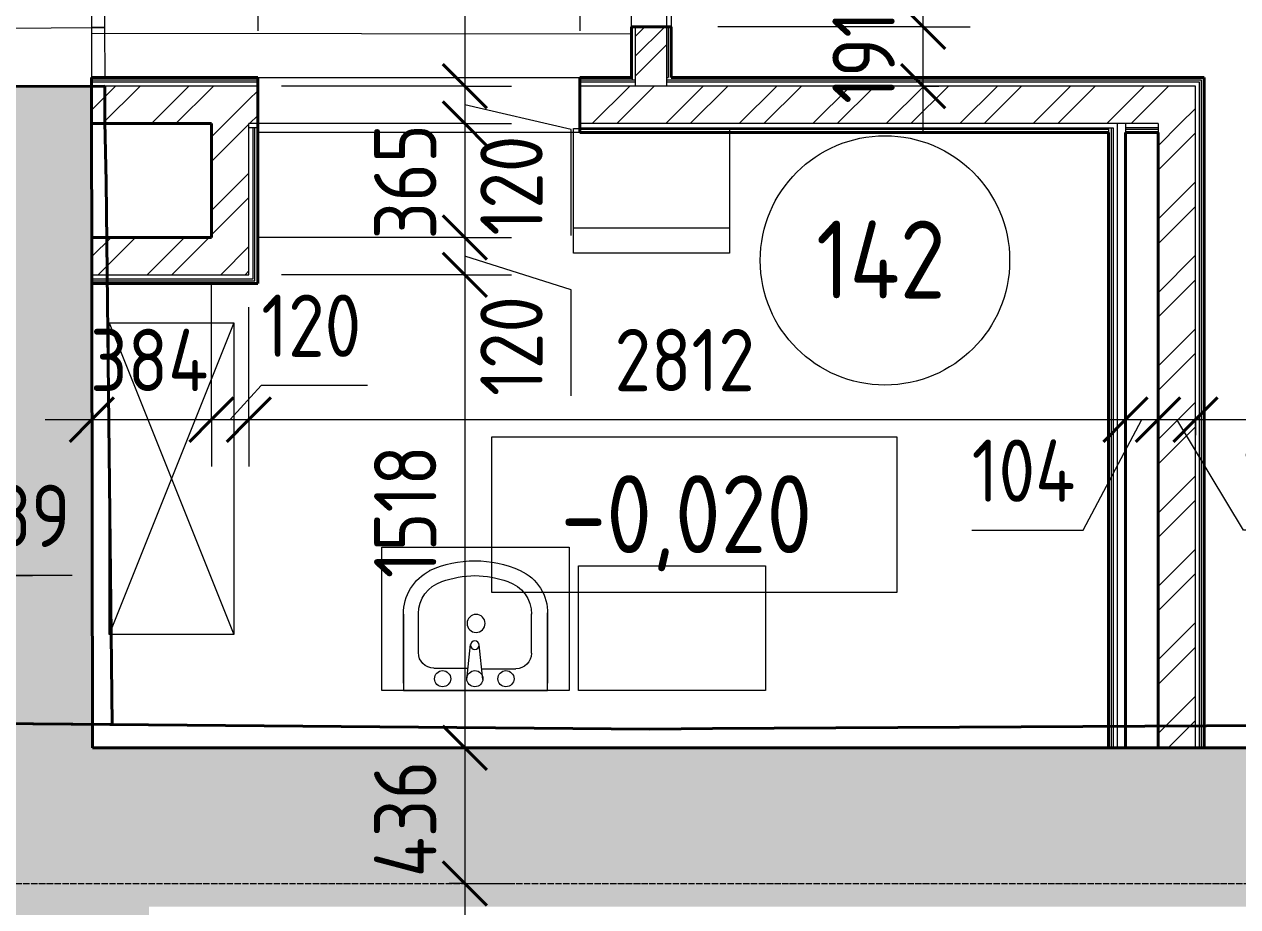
# Model space of a CAD drawing. Header units: millimetres. Extents: x -11886 to 68941, y -8130 to 45506.
# Drawn here: x 49533 to 53426, y 8532 to 11365 of the extents above; entities that cross this region are included whole.
import ezdxf

# ---------------------------------------------------------------- set-up
doc = ezdxf.new("R2010")
doc.units = ezdxf.units.MM
doc.linetypes.add('ADSK_Линия сетки', pattern=[25, 20, -2.5, 0, -2.5])
for name, color, linetype, lineweight in [('Аннотация', 7, 'Continuous', 9), ('Марки помещений', 7, 'Continuous', 20), ('Оси', 7, 'Continuous', 9), ('Отметки', 7, 'Continuous', 9), ('Перекрытие', 7, 'Continuous', 18), ('Размеры', 7, 'Continuous', 9), ('Размеры-100', 7, 'Continuous', 9), ('Стены', 7, 'Continuous', 18), ('Стены внутренние', 7, 'Continuous', 18), ('Стены наружные', 7, 'Continuous', 18), ('Стены штриховка', 7, 'Continuous', 18)]:
    doc.layers.add(name, color=color, linetype=linetype, lineweight=lineweight)
for name, color, linetype, lineweight, true_color in [('Стены разрез', 7, 'Continuous', 40, 0xbb5389), ('ТХ', 5, 'Continuous', 9, 0x0000ff), ('ТХ 1 этаж_dwg', 7, 'Continuous', 9, 0x767676)]:
    doc.layers.add(name, color=color, linetype=linetype, lineweight=lineweight, true_color=true_color)
doc.styles.add('GOST Common_1', font='GOST_Common.ttf', dxfattribs={"width": 0.9, "height": 200})
doc.styles.add('GOST Common_2', font='GOST_Common.ttf', dxfattribs={"width": 0.9, "height": 250})
doc.dimstyles.new('ADSK_Основной_2_мм_Округление_до_1_мм_1', dxfattribs={"dimscale": 304.8, "dimtxt": 201.142999, "dimasz": 0.463911, "dimexe": 0.492126, "dimexo": 0.492126, "dimgap": 0.098425, "dimtad": 1, "dimdec": 0, "dimdsep": 46, "dimtxsty": 'GOST Common_1', "dimblk1": 'OBLIQUE', "dimblk2": 'OBLIQUE', "dimsah": 1, "dimcen": 0.09, "dimdle": 0.492126, "dimazin": 2, "dimtfac": 1, "dimtdec": 4, "dimtix": 1, "dimtmove": 1, "dimatfit": 3, "dimfxl": 1, "dimtvp": 1, "dimtolj": 1, "dimtzin": 0, "dimlwd": 20, "dimlwe": 20, "dimarcsym": 2})
doc.dimstyles.new('ADSK_Основной_2_мм_Округление_до_1_мм_2', dxfattribs={"dimscale": 304.8, "dimtxt": 201.142999, "dimasz": 0.463911, "dimexe": 0.492126, "dimexo": 0.492126, "dimgap": 0.098425, "dimtad": 1, "dimdec": 0, "dimdsep": 46, "dimtxsty": 'GOST Common_1', "dimblk1": 'OBLIQUE', "dimblk2": 'OBLIQUE', "dimsah": 1, "dimcen": 0.09, "dimdle": 0.492126, "dimazin": 2, "dimtfac": 1, "dimtdec": 4, "dimtix": 1, "dimtmove": 0, "dimatfit": 3, "dimfxl": 1, "dimtvp": 1, "dimtolj": 1, "dimtzin": 0, "dimlwd": 20, "dimlwe": 20, "dimarcsym": 2})
pattern_1 = [(45, (0, 0), (-117.8655, 117.8655), []), (45, (78.58, 0), (-117.8655, 117.8655), [])]

# ---------------------------------------------------------------- blocks, each defined once
blk = doc.blocks.new('Существующие стены 1 эт - Существующие стены 1 эт-653793-01 План 1-го этажа кладочный')
at = {"layer": 'Стены', "color": 243, "true_color": 0xbb5389}
for p, q in [((49786.4, 12193.2), (49790.8, 11354.2)), ((49327.8, 11351.8), (49790.8, 11354.2)), ((49790.8, 11354.2), (49749.3, 11354)), ((49790.8, 11354.2), (49791.6, 11193.6))]:
    blk.add_line(p, q, dxfattribs=at)
at = {"layer": 'Стены разрез'}
for p, q in [((49327.5, 11165), (49791.7, 11165.6)), ((49792.3, 11051.9), (49791.7, 11165.6)), ((49796, 10859), (49792.3, 11051.9)), ((49814.8, 9117.3), (49796, 10859)), ((49324.3, 9121.6), (49814.8, 9117.3)), ((51540.3, 9102), (49335.8, 9121.5)), ((55643, 9124.7), (51740.6, 9104.8)), ((51740.6, 9104.8), (51540.3, 9102))]:
    blk.add_line(p, q, dxfattribs=at)
blk = doc.blocks.new('ТХ 1 этаж_dwg_Тумба-мойка-2118407-01 План 1-го этажа кладочный')
at = {"layer": 'ТХ', "color": 253, "true_color": 0xa0a0a0}
for p, q in [((-604161.3, 224276.8), (-604286.9, 224276.8)), ((-604111.5, 224226.9), (-604111.3, 224117.5)), ((-604075.6, 224121.3), (-604187.2, 224109.4)), ((-604075.6, 224069.5), (-604186.7, 224081.6)), ((-604109.5, 224071.5), (-604109.5, 223963.9)), ((-604159.3, 223914.1), (-604286, 223914.1))]:
    blk.add_line(p, q, dxfattribs=at)
at = {"layer": 'ТХ', "color": 253, "true_color": 0xa0a0a0, "flags": 128}
blk.add_lwpolyline([(-604499.7, 223793.4), (-604039.7, 223793.4), (-604039.7, 224393.4), (-604499.7, 224393.4)], close=True, dxfattribs=at)
blk.add_lwpolyline([(-604063.6, 224324.6), (-604284.9, 224324.6), (-604039.7, 224324.6), (-604039.7, 223862.3), (-604289.6, 223862.2), (-604063.6, 223862.3)], dxfattribs=at)
at = {"layer": 'ТХ', "color": 253, "true_color": 0xa0a0a0}
for centre, radius in [((-604255.1, 224091.5), 28.8), ((-604185.2, 224095.4), 13.9)]:
    blk.add_circle(centre, radius, dxfattribs=at)
for centre, radius, start, end in [((-604284.9, 224167.2), 157.4, 90, 152.7704), ((-604286, 224168.5), 108.3, 90.4624, 162.3215), ((-604161.3, 224226.9), 49.8, 360, 90), ((-604107.5, 224095.4), 348.7, 155.4071, 204.5929), ((-604077.6, 224199), 25.9, 90, 270), ((-604077.6, 224199), 25.9, 270, 90), ((-604107.5, 224095.4), 300.9, 159.3842, 200.6158), ((-604077.6, 224095.4), 25.9, 90, 270), ((-604077.6, 224095.4), 25.9, 270, 90), ((-604286, 224022.4), 108.3, 197.6795, 270.5895), ((-604077.6, 223995.8), 25.9, 90, 270), ((-604077.6, 223995.8), 25.9, 270, 90), ((-604289.6, 224009.8), 147.6, 203.7636, 271.8244), ((-604159.3, 223963.9), 49.8, 270, 0)]:
    blk.add_arc(centre, radius, start, end, dxfattribs=at)
blk = doc.blocks.new('ТХ 1 этаж_dwg_Шкаф ПУИ-2118422-01 План 1-го этажа кладочный')
at = {"layer": 'ТХ', "color": 253, "true_color": 0xa0a0a0}
blk.add_line((24134.1, 43195.8), (24634.1, 43195.8), dxfattribs=at)
at = {"layer": 'ТХ', "color": 253, "true_color": 0xa0a0a0, "flags": 128}
blk.add_lwpolyline([(24134.1, 43115.8), (24634.1, 43115.8), (24634.1, 43515.8), (24134.1, 43515.8)], close=True, dxfattribs=at)
blk = doc.blocks.new('ТХ 1 этаж_dwg_Стеллаж 400 медблок-2118423-01 План 1-го этажа кладочный')
at = {"layer": 'ТХ', "color": 253, "true_color": 0xa0a0a0}
blk.add_line((169489, 7536.1), (169089, 6536.1), dxfattribs=at)
at = {"layer": 'ТХ', "color": 253, "true_color": 0xa0a0a0, "flags": 128}
blk.add_lwpolyline([(169089, 7536.1), (169489, 7536.1), (169489, 6536.1), (169089, 6536.1), (169089, 7536.1), (169489, 6536.1)], dxfattribs=at)
blk = doc.blocks.new('ТХ 1 этаж_dwg-2084881-01 План 1-го этажа кладочный')
at = {"layer": 'ТХ', "color": 253, "true_color": 0xa0a0a0, "flags": 128}
blk.add_lwpolyline([(169912, -61246.6), (169912, -61646.6), (169312, -61646.6), (169312, -61246.6)], close=True, dxfattribs=at)
at = {"extrusion": (0, 0, -1), "zscale": -1}
blk.add_blockref('ТХ 1 этаж_dwg_Шкаф ПУИ-2118422-01 План 1-го этажа кладочный', (-193930.7, -103358.9), dxfattribs=at)
blk.add_blockref('ТХ 1 этаж_dwg_Стеллаж 400 медблок-2118423-01 План 1-го этажа кладочный', (-1282.2, -68002.7))
at = {"extrusion": (0, 0, -1), "zscale": -1, "rotation": 270}
blk.add_blockref('ТХ 1 этаж_dwg_Тумба-мойка-2118407-01 План 1-го этажа кладочный', (-393075.5, -665686.3), dxfattribs=at)
blk = doc.blocks.new('ADSK_Марка_Помещение_ОдноЗначение - Номер-247393-01 План 1-го этажа кладочный')
at = {"layer": 'Марки помещений'}
blk.add_circle((0, 0), 4, dxfattribs=at)
blk = doc.blocks.new('Высотные отметки - Рамка-5093-01 План 1-го этажа кладочный')
at = {"layer": 'Аннотация', "lineweight": 20}
for p, q in [((-6.5, 0), (-6.5, 5)), ((-6.5, 5), (6.5, 5)), ((6.5, 5), (6.5, 0)), ((6.5, 0), (-6.5, 0))]:
    blk.add_line(p, q, dxfattribs=at)
blk = doc.blocks.new('DIMBLOCK461-01 План 1-го этажа кладочный')
at = {"layer": 'Размеры-100', "lineweight": 20, "transparency": 16777216}
for p, q in [((49371.2, 9595.6), (49371.2, 9824.8)), ((49409.9, 9595.6), (49409.9, 9745.6)), ((49371.2, 9595.6), (49559.9, 9595.6)), ((49371.2, 9595.6), (49371.2, 9445.6)), ((49434.7, 9595.6), (49390.6, 9595.6)), ((49409.9, 9595.6), (49409.9, 9545.5)), ((49686.9, 9595.6), (49434.7, 9595.6))]:
    blk.add_line(p, q, dxfattribs=at)
at = {"layer": 'Размеры-100', "lineweight": 40, "transparency": 16777216}
for p, q in [((49371.2, 9595.6), (49441.9, 9666.3)), ((49409.9, 9595.6), (49480.6, 9666.3)), ((49371.2, 9595.6), (49300.5, 9524.9)), ((49409.9, 9595.6), (49339.2, 9524.9))]:
    blk.add_line(p, q, dxfattribs=at)
at = {"layer": 'Размеры-100', "color": 0, "lineweight": 20, "transparency": 16777216, "insert": (49434.7, 9886.9), "char_height": 200, "width": 302.737, "attachment_point": 1, "line_spacing_factor": 1.022761, "style": 'GOST Common_1'}
blk.add_mtext('39', dxfattribs=at)
blk = doc.blocks.new('_Oblique')
at = {"color": 0, "linetype": 'ByBlock', "lineweight": -2}
blk.add_line((-0.5, -0.5), (0.5, 0.5), dxfattribs=at)
blk = doc.blocks.new('DIMBLOCK496-01 План 1-го этажа кладочный')
at = {"layer": 'Размеры-100', "lineweight": 20, "transparency": 16777216}
for p, q in [((49750.2, 10095.6), (49750.2, 10530.6)), ((50134.1, 10095.6), (50134.1, 10530.6)), ((49600.2, 10095.6), (50134.1, 10095.6)), ((49750.2, 10095.6), (49750.2, 9945.6)), ((50134.1, 10095.6), (50134.1, 9945.6))]:
    blk.add_line(p, q, dxfattribs=at)
at = {"layer": 'Размеры-100', "lineweight": 40, "transparency": 16777216}
for p, q in [((49750.2, 10095.6), (49820.9, 10166.3)), ((50134.1, 10095.6), (50204.8, 10166.3)), ((49750.2, 10095.6), (49679.5, 10024.9)), ((50134.1, 10095.6), (50063.4, 10024.9))]:
    blk.add_line(p, q, dxfattribs=at)
at = {"layer": 'Размеры-100', "color": 0, "lineweight": 20, "transparency": 16777216, "insert": (49744.4, 10386.9), "char_height": 200, "width": 474.561, "attachment_point": 1, "line_spacing_factor": 1.022761, "style": 'GOST Common_1'}
blk.add_mtext('384', dxfattribs=at)
blk = doc.blocks.new('DIMBLOCK497-01 План 1-го этажа кладочный')
at = {"layer": 'Размеры-100', "lineweight": 20, "transparency": 16777216}
for p, q in [((50134.1, 10095.6), (50134.1, 10530.6)), ((50254.1, 10095.6), (50254.1, 10456.6)), ((50293.6, 10205.7), (50194.1, 10095.6)), ((50634.6, 10205.7), (50293.6, 10205.7)), ((50134.1, 10095.6), (50254.1, 10095.6)), ((50134.1, 10095.6), (50134.1, 9945.6)), ((50254.1, 10095.6), (50254.1, 9945.6))]:
    blk.add_line(p, q, dxfattribs=at)
at = {"layer": 'Размеры-100', "lineweight": 40, "transparency": 16777216}
for p, q in [((50134.1, 10095.6), (50204.8, 10166.3)), ((50254.1, 10095.6), (50324.8, 10166.3)), ((50134.1, 10095.6), (50063.4, 10024.9)), ((50254.1, 10095.6), (50183.4, 10024.9))]:
    blk.add_line(p, q, dxfattribs=at)
at = {"layer": 'Размеры-100', "color": 0, "lineweight": 20, "transparency": 16777216, "insert": (50293.6, 10497.1), "char_height": 200, "width": 409.104, "attachment_point": 1, "line_spacing_factor": 1.022761, "style": 'GOST Common_1'}
blk.add_mtext('120', dxfattribs=at)
blk = doc.blocks.new('DIMBLOCK498-01 План 1-го этажа кладочный')
at = {"layer": 'Размеры-100', "lineweight": 20, "transparency": 16777216}
for p, q in [((50254.1, 10095.6), (50254.1, 10456.6)), ((53066.3, 10095.6), (53066.3, 10245.6)), ((50254.1, 10095.6), (53066.3, 10095.6)), ((50254.1, 10095.6), (50254.1, 9945.6)), ((53066.3, 10095.6), (53066.3, 10045.5))]:
    blk.add_line(p, q, dxfattribs=at)
at = {"layer": 'Размеры-100', "lineweight": 40, "transparency": 16777216}
for p, q in [((50254.1, 10095.6), (50324.8, 10166.3)), ((53066.3, 10095.6), (53137, 10166.3)), ((50254.1, 10095.6), (50183.4, 10024.9)), ((53066.3, 10095.6), (52995.6, 10024.9))]:
    blk.add_line(p, q, dxfattribs=at)
at = {"layer": 'Размеры-100', "color": 0, "lineweight": 20, "transparency": 16777216, "insert": (51426.7, 10386.9), "char_height": 200, "width": 560.473, "attachment_point": 1, "line_spacing_factor": 1.022761, "style": 'GOST Common_1'}
blk.add_mtext('2812', dxfattribs=at)
blk = doc.blocks.new('DIMBLOCK499-01 План 1-го этажа кладочный')
at = {"layer": 'Размеры-100', "lineweight": 20, "transparency": 16777216}
for p, q in [((53066.3, 10095.6), (53066.3, 10245.6)), ((53170.3, 10095.6), (53170.3, 10245.6)), ((52930.6, 9740.4), (53118.3, 10095.6)), ((53066.3, 10095.6), (53170.3, 10095.6)), ((53066.3, 10095.6), (53066.3, 10045.5)), ((53170.3, 10095.6), (53170.3, 10045.5)), ((52572.6, 9740.4), (52930.6, 9740.4))]:
    blk.add_line(p, q, dxfattribs=at)
at = {"layer": 'Размеры-100', "lineweight": 40, "transparency": 16777216}
for p, q in [((53066.3, 10095.6), (53137, 10166.3)), ((53170.3, 10095.6), (53241, 10166.3)), ((53066.3, 10095.6), (52995.6, 10024.9)), ((53170.3, 10095.6), (53099.6, 10024.9))]:
    blk.add_line(p, q, dxfattribs=at)
at = {"layer": 'Размеры-100', "color": 0, "lineweight": 20, "transparency": 16777216, "insert": (52572.6, 10031.8), "char_height": 200, "width": 429.56, "attachment_point": 1, "line_spacing_factor": 1.022761, "style": 'GOST Common_1'}
blk.add_mtext('104', dxfattribs=at)
blk = doc.blocks.new('DIMBLOCK500-01 План 1-го этажа кладочный')
at = {"layer": 'Размеры-100', "lineweight": 20, "transparency": 16777216}
for p, q in [((53170.3, 10095.6), (53170.3, 10245.6)), ((53290.3, 10095.6), (53290.3, 10245.6)), ((53170.3, 10095.6), (53290.3, 10095.6)), ((53170.3, 10095.6), (53170.3, 10045.5)), ((53444.8, 9740.4), (53230.3, 10095.6)), ((53290.3, 10095.6), (53290.3, 10045.5)), ((53785.7, 9740.4), (53444.8, 9740.4))]:
    blk.add_line(p, q, dxfattribs=at)
at = {"layer": 'Размеры-100', "lineweight": 40, "transparency": 16777216}
for p, q in [((53170.3, 10095.6), (53241, 10166.3)), ((53290.3, 10095.6), (53361, 10166.3)), ((53170.3, 10095.6), (53099.6, 10024.9)), ((53290.3, 10095.6), (53219.6, 10024.9))]:
    blk.add_line(p, q, dxfattribs=at)
at = {"layer": 'Размеры-100', "color": 0, "lineweight": 20, "transparency": 16777216, "insert": (53444.8, 10031.8), "char_height": 200, "width": 409.104, "attachment_point": 1, "line_spacing_factor": 1.022761, "style": 'GOST Common_1'}
blk.add_mtext('120', dxfattribs=at)
blk = doc.blocks.new('DIMBLOCK501-01 План 1-го этажа кладочный')
at = {"layer": 'Размеры-100', "lineweight": 20, "transparency": 16777216}
for p, q in [((53290.3, 10095.6), (53290.3, 10245.6)), ((55703.9, 10095.6), (55703.9, 10245.6)), ((53290.3, 10095.6), (55703.9, 10095.6)), ((53290.3, 10095.6), (53290.3, 10045.5)), ((55703.9, 10095.6), (55703.9, 10045.5))]:
    blk.add_line(p, q, dxfattribs=at)
at = {"layer": 'Размеры-100', "lineweight": 40, "transparency": 16777216}
for p, q in [((53290.3, 10095.6), (53361, 10166.3)), ((55703.9, 10095.6), (55774.6, 10166.3)), ((53290.3, 10095.6), (53219.6, 10024.9)), ((55703.9, 10095.6), (55633.2, 10024.9))]:
    blk.add_line(p, q, dxfattribs=at)
at = {"layer": 'Размеры-100', "color": 0, "lineweight": 20, "transparency": 16777216, "insert": (54246.6, 10386.9), "char_height": 200, "width": 601.383, "attachment_point": 1, "line_spacing_factor": 1.022761, "style": 'GOST Common_1'}
blk.add_mtext('2414', dxfattribs=at)
blk = doc.blocks.new('DIMBLOCK503-01 План 1-го этажа кладочный')
at = {"layer": 'Размеры-100', "lineweight": 20, "transparency": 16777216}
for p, q in [((49409.9, 11522.8), (49409.9, 11672.8)), ((49749.5, 11522.8), (49749.5, 11672.8)), ((48988.9, 11522.8), (49384.4, 11522.8)), ((49259.9, 11522.8), (49749.5, 11522.8)), ((49384.4, 11522.8), (49579.7, 11522.8)), ((49409.9, 11522.8), (49409.9, 11472.8)), ((49749.5, 11522.8), (49749.5, 11315.6))]:
    blk.add_line(p, q, dxfattribs=at)
at = {"layer": 'Размеры-100', "lineweight": 40, "transparency": 16777216}
for p, q in [((49409.9, 11522.8), (49480.6, 11593.5)), ((49749.5, 11522.8), (49820.2, 11593.5)), ((49409.9, 11522.8), (49339.2, 11452.1)), ((49749.5, 11522.8), (49678.8, 11452.1))]:
    blk.add_line(p, q, dxfattribs=at)
at = {"layer": 'Размеры-100', "color": 0, "lineweight": 20, "transparency": 16777216, "insert": (48988.9, 11814.2), "char_height": 200, "width": 474.561, "attachment_point": 1, "line_spacing_factor": 1.022761, "style": 'GOST Common_1'}
blk.add_mtext('340', dxfattribs=at)
blk = doc.blocks.new('DIMBLOCK504-01 План 1-го этажа кладочный')
at = {"layer": 'Размеры-100', "lineweight": 20, "transparency": 16777216}
for p, q in [((49749.5, 11522.8), (49749.5, 11672.8)), ((50282.1, 11522.8), (50282.1, 11672.8)), ((49749.5, 11522.8), (50282.1, 11522.8)), ((49749.5, 11522.8), (49749.5, 11315.6)), ((50282.1, 11522.8), (50282.1, 11343.6))]:
    blk.add_line(p, q, dxfattribs=at)
at = {"layer": 'Размеры-100', "lineweight": 40, "transparency": 16777216}
for p, q in [((49749.5, 11522.8), (49820.2, 11593.5)), ((50282.1, 11522.8), (50352.8, 11593.5)), ((49749.5, 11522.8), (49678.8, 11452.1)), ((50282.1, 11522.8), (50211.4, 11452.1))]:
    blk.add_line(p, q, dxfattribs=at)
at = {"layer": 'Размеры-100', "color": 0, "lineweight": 20, "transparency": 16777216, "insert": (49826.6, 11814.2), "char_height": 200, "width": 454.106, "attachment_point": 1, "line_spacing_factor": 1.022761, "style": 'GOST Common_1'}
blk.add_mtext('533', dxfattribs=at)
blk = doc.blocks.new('DIMBLOCK505-01 План 1-го этажа кладочный')
at = {"layer": 'Размеры-100', "lineweight": 20, "transparency": 16777216}
for p, q in [((50282.1, 11522.8), (50282.1, 11672.8)), ((51315.1, 11522.8), (51315.1, 11672.8)), ((50282.1, 11522.8), (51315.1, 11522.8)), ((50282.1, 11522.8), (50282.1, 11343.6)), ((50365.7, 11522.8), (50832.7, 11522.8)), ((50832.7, 11522.8), (50798.6, 11522.8)), ((51315.1, 11522.8), (51315.1, 11343.6))]:
    blk.add_line(p, q, dxfattribs=at)
at = {"layer": 'Размеры-100', "lineweight": 40, "transparency": 16777216}
for p, q in [((50282.1, 11522.8), (50352.8, 11593.5)), ((51315.1, 11522.8), (51385.8, 11593.5)), ((50282.1, 11522.8), (50211.4, 11452.1)), ((51315.1, 11522.8), (51244.4, 11452.1))]:
    blk.add_line(p, q, dxfattribs=at)
at = {"layer": 'Размеры-100', "color": 0, "lineweight": 20, "transparency": 16777216, "insert": (50365.7, 11814.2), "char_height": 200, "width": 560.473, "attachment_point": 1, "line_spacing_factor": 1.022761, "style": 'GOST Common_1'}
blk.add_mtext('1033', dxfattribs=at)
blk = doc.blocks.new('DIMBLOCK506-01 План 1-го этажа кладочный')
at = {"layer": 'Размеры-100', "lineweight": 20, "transparency": 16777216}
for p, q in [((51441.9, 11848.6), (51404.2, 11522.8)), ((51782.8, 11848.6), (51441.9, 11848.6)), ((51315.1, 11522.8), (51315.1, 11672.8)), ((51493.2, 11522.8), (51493.2, 11672.8)), ((51315.1, 11522.8), (51493.2, 11522.8)), ((51315.1, 11522.8), (51315.1, 11343.6)), ((51493.2, 11522.8), (51493.2, 11472.8))]:
    blk.add_line(p, q, dxfattribs=at)
at = {"layer": 'Размеры-100', "lineweight": 40, "transparency": 16777216}
for p, q in [((51315.1, 11522.8), (51385.8, 11593.5)), ((51493.2, 11522.8), (51563.9, 11593.5)), ((51315.1, 11522.8), (51244.4, 11452.1)), ((51493.2, 11522.8), (51422.5, 11452.1))]:
    blk.add_line(p, q, dxfattribs=at)
at = {"layer": 'Размеры-100', "color": 0, "lineweight": 20, "transparency": 16777216, "insert": (51441.9, 12140), "char_height": 200, "width": 409.104, "attachment_point": 1, "line_spacing_factor": 1.022761, "style": 'GOST Common_1'}
blk.add_mtext('178', dxfattribs=at)
blk = doc.blocks.new('DIMBLOCK510-01 План 1-го этажа кладочный')
at = {"layer": 'Размеры-100', "lineweight": 40, "transparency": 16777216}
for p, q in [((50946.8, 12195.6), (50876.1, 12266.3)), ((50946.8, 12195.6), (51017.5, 12124.9)), ((50946.8, 11165.6), (50876.1, 11236.3)), ((50946.8, 11165.6), (51017.5, 11094.9))]:
    blk.add_line(p, q, dxfattribs=at)
at = {"layer": 'Размеры-100', "lineweight": 20, "transparency": 16777216}
for p, q in [((50946.8, 12195.6), (49898.1, 12195.6)), ((50946.8, 12195.6), (50946.8, 11165.6)), ((50946.8, 12195.6), (51096.8, 12195.6)), ((51351, 12205.5), (51351, 11738.4)), ((51351, 11738.4), (50946.8, 11680.6)), ((50946.8, 11165.6), (50358.1, 11165.6)), ((50946.8, 11165.6), (51096.8, 11165.6))]:
    blk.add_line(p, q, dxfattribs=at)
at = {"layer": 'Размеры-100', "color": 0, "lineweight": 20, "transparency": 16777216, "insert": (51059.6, 11738.4), "char_height": 200, "width": 560.473, "attachment_point": 1, "rotation": 90, "line_spacing_factor": 1.022761, "style": 'GOST Common_1'}
blk.add_mtext('1030', dxfattribs=at)
blk = doc.blocks.new('DIMBLOCK511-01 План 1-го этажа кладочный')
at = {"layer": 'Размеры-100', "lineweight": 40, "transparency": 16777216}
for p, q in [((50946.8, 11165.6), (50876.1, 11236.3)), ((50946.8, 11165.6), (51017.5, 11094.9)), ((50946.8, 11045.6), (50876.1, 11116.3)), ((50946.8, 11045.6), (51017.5, 10974.9))]:
    blk.add_line(p, q, dxfattribs=at)
at = {"layer": 'Размеры-100', "lineweight": 20, "transparency": 16777216}
for p, q in [((50946.8, 11165.6), (50358.1, 11165.6)), ((50946.8, 11165.6), (50946.8, 11045.6)), ((50946.8, 11165.6), (51096.8, 11165.6)), ((51287.7, 11027.3), (50946.8, 11105.6)), ((50946.8, 11045.6), (50284.1, 11045.6)), ((50946.8, 11045.6), (51096.8, 11045.6)), ((51287.7, 10686.4), (51287.7, 11027.3))]:
    blk.add_line(p, q, dxfattribs=at)
at = {"layer": 'Размеры-100', "color": 0, "lineweight": 20, "transparency": 16777216, "insert": (50996.3, 10686.4), "char_height": 200, "width": 409.104, "attachment_point": 1, "rotation": 90, "line_spacing_factor": 1.022761, "style": 'GOST Common_1'}
blk.add_mtext('120', dxfattribs=at)
blk = doc.blocks.new('DIMBLOCK512-01 План 1-го этажа кладочный')
at = {"layer": 'Размеры-100', "lineweight": 40, "transparency": 16777216}
for p, q in [((50946.8, 11045.6), (50876.1, 11116.3)), ((50946.8, 11045.6), (51017.5, 10974.9)), ((50946.8, 10680.6), (50876.1, 10751.3)), ((50946.8, 10680.6), (51017.5, 10609.9))]:
    blk.add_line(p, q, dxfattribs=at)
at = {"layer": 'Размеры-100', "lineweight": 20, "transparency": 16777216}
for p, q in [((50946.8, 11045.6), (50284.1, 11045.6)), ((50946.8, 11045.6), (50946.8, 10680.6)), ((50946.8, 11045.6), (51096.8, 11045.6)), ((50946.8, 10680.6), (50284.1, 10680.6)), ((50946.8, 10680.6), (51096.8, 10680.6))]:
    blk.add_line(p, q, dxfattribs=at)
at = {"layer": 'Размеры-100', "color": 0, "lineweight": 20, "transparency": 16777216, "insert": (50655.5, 10673.9), "char_height": 200, "width": 454.106, "attachment_point": 1, "rotation": 90, "line_spacing_factor": 1.022761, "style": 'GOST Common_1'}
blk.add_mtext('365', dxfattribs=at)
blk = doc.blocks.new('DIMBLOCK513-01 План 1-го этажа кладочный')
at = {"layer": 'Размеры-100', "lineweight": 40, "transparency": 16777216}
for p, q in [((50946.8, 10680.6), (50876.1, 10751.3)), ((50946.8, 10680.6), (51017.5, 10609.9)), ((50946.8, 10560.6), (50876.1, 10631.3)), ((50946.8, 10560.6), (51017.5, 10489.9))]:
    blk.add_line(p, q, dxfattribs=at)
at = {"layer": 'Размеры-100', "lineweight": 20, "transparency": 16777216}
for p, q in [((50946.8, 10680.6), (50284.1, 10680.6)), ((50946.8, 10680.6), (50946.8, 10560.6)), ((50946.8, 10680.6), (51096.8, 10680.6)), ((51287.7, 10512.5), (50946.8, 10620.6)), ((50946.8, 10560.6), (50358.1, 10560.6)), ((50946.8, 10560.6), (51096.8, 10560.6)), ((51287.7, 10171.6), (51287.7, 10512.5))]:
    blk.add_line(p, q, dxfattribs=at)
at = {"layer": 'Размеры-100', "color": 0, "lineweight": 20, "transparency": 16777216, "insert": (50996.3, 10171.6), "char_height": 200, "width": 409.104, "attachment_point": 1, "rotation": 90, "line_spacing_factor": 1.022761, "style": 'GOST Common_1'}
blk.add_mtext('120', dxfattribs=at)
blk = doc.blocks.new('DIMBLOCK514-01 План 1-го этажа кладочный')
at = {"layer": 'Размеры-100', "lineweight": 40, "transparency": 16777216}
for p, q in [((50946.8, 10560.6), (50876.1, 10631.3)), ((50946.8, 10560.6), (51017.5, 10489.9)), ((50946.8, 9042.3), (50876.1, 9113)), ((50946.8, 9042.3), (51017.5, 8971.6))]:
    blk.add_line(p, q, dxfattribs=at)
at = {"layer": 'Размеры-100', "lineweight": 20, "transparency": 16777216}
for p, q in [((50946.8, 10560.6), (50358.1, 10560.6)), ((50946.8, 10560.6), (50946.8, 9042.3)), ((50946.8, 10560.6), (51096.8, 10560.6)), ((50946.8, 9042.3), (50896.8, 9042.3)), ((50946.8, 9042.3), (51096.8, 9042.3))]:
    blk.add_line(p, q, dxfattribs=at)
at = {"layer": 'Размеры-100', "color": 0, "lineweight": 20, "transparency": 16777216, "insert": (50655.5, 9586.7), "char_height": 200, "width": 515.472, "attachment_point": 1, "rotation": 90, "line_spacing_factor": 1.022761, "style": 'GOST Common_1'}
blk.add_mtext('1518', dxfattribs=at)
blk = doc.blocks.new('DIMBLOCK515-01 План 1-го этажа кладочный')
at = {"layer": 'Размеры-100', "lineweight": 40, "transparency": 16777216}
for p, q in [((50946.8, 9042.3), (50876.1, 9113)), ((50946.8, 9042.3), (51017.5, 8971.6)), ((50946.8, 8606.8), (50876.1, 8677.5)), ((50946.8, 8606.8), (51017.5, 8536.1))]:
    blk.add_line(p, q, dxfattribs=at)
at = {"layer": 'Размеры-100', "lineweight": 20, "transparency": 16777216}
for p, q in [((50946.8, 9042.3), (50896.8, 9042.3)), ((50946.8, 9042.3), (50946.8, 8456.8)), ((50946.8, 9042.3), (51096.8, 9042.3)), ((50946.8, 8606.8), (50896.8, 8606.8)), ((50946.8, 8606.8), (51096.8, 8606.8))]:
    blk.add_line(p, q, dxfattribs=at)
at = {"layer": 'Размеры-100', "color": 0, "lineweight": 20, "transparency": 16777216, "insert": (50655.5, 8626.8), "char_height": 200, "width": 474.561, "attachment_point": 1, "rotation": 90, "line_spacing_factor": 1.022761, "style": 'GOST Common_1'}
blk.add_mtext('436', dxfattribs=at)
blk = doc.blocks.new('DIMBLOCK529-01 План 1-го этажа кладочный')
at = {"layer": 'Размеры-100', "lineweight": 40, "transparency": 16777216}
for p, q in [((52417.3, 11356.2), (52346.6, 11426.9)), ((52417.3, 11356.2), (52488, 11285.5)), ((52417.3, 11165.6), (52346.6, 11236.3)), ((52417.3, 11165.6), (52488, 11094.9))]:
    blk.add_line(p, q, dxfattribs=at)
at = {"layer": 'Размеры-100', "lineweight": 20, "transparency": 16777216}
for p, q in [((52417.3, 11356.2), (51758.2, 11356.2)), ((52417.3, 11015.6), (52417.3, 11356.2)), ((52417.3, 11356.2), (52567.3, 11356.2)), ((52417.3, 11165.6), (52267.3, 11165.6)), ((52417.3, 11165.6), (52467.3, 11165.6))]:
    blk.add_line(p, q, dxfattribs=at)
at = {"layer": 'Размеры-100', "color": 0, "lineweight": 20, "transparency": 16777216, "insert": (52125.9, 11109.2), "char_height": 200, "width": 364.103, "attachment_point": 1, "rotation": 90, "line_spacing_factor": 1.022761, "style": 'GOST Common_1'}
blk.add_mtext('191', dxfattribs=at)
blk = doc.blocks.new('DIMBLOCK530-01 План 1-го этажа кладочный')
at = {"layer": 'Размеры-100', "lineweight": 20, "transparency": 16777216}
for p, q in [((52417.3, 11356.2), (52417.3, 12539.2)), ((52417.3, 12389.2), (51758.2, 12389.2)), ((52417.3, 12389.2), (52567.3, 12389.2)), ((52417.3, 11356.2), (51758.2, 11356.2)), ((52417.3, 11356.2), (52567.3, 11356.2))]:
    blk.add_line(p, q, dxfattribs=at)
at = {"layer": 'Размеры-100', "lineweight": 40, "transparency": 16777216}
for p, q in [((52417.3, 12389.2), (52346.6, 12459.9)), ((52417.3, 12389.2), (52488, 12318.5)), ((52417.3, 11356.2), (52346.6, 11426.9)), ((52417.3, 11356.2), (52488, 11285.5))]:
    blk.add_line(p, q, dxfattribs=at)
at = {"layer": 'Размеры-100', "color": 0, "lineweight": 20, "transparency": 16777216, "insert": (52125.9, 11639.2), "char_height": 200, "width": 560.473, "attachment_point": 1, "rotation": 90, "line_spacing_factor": 1.022761, "style": 'GOST Common_1'}
blk.add_mtext('1033', dxfattribs=at)

msp = doc.modelspace()

# ---------------------------------------------------------------- hatches: boundary and pattern name
at = {"layer": 'Стены внутренние', "true_color": 0xc0c0c0}
h = msp.add_hatch(color=9, dxfattribs=at)
h.paths.add_polyline_path([(49671.1, 9042.3), (49752.5, 9042.3), (49749.5, 11165.6), (49369.5, 11164.7), (49372.5, 9042.3), (49551.6, 9042.3)])
h.paths.add_polyline_path([(49368.1, 12195), (49748.1, 12195.6), (49745, 14381.1), (49365, 14380.6), (49368.1, 12195.6)])
h.paths.add_polyline_path([(49363.7, 15290.3), (49743.7, 15291.2), (49741.7, 16652.1), (49361.8, 16651.5), (49363.7, 15333.8)])
at = {"layer": 'Стены внутренние', "lineweight": 9}
h = msp.add_hatch(dxfattribs=at)
h.set_pattern_fill('FP_3', color=256, style=0, pattern_type=2)
h.set_pattern_definition([(45, (0, 0), (-179.6051, 179.6051), []), (45, (63.5, 0), (0, 359.2102), []), (45, (-63.5, 0), (0, 359.2102), [])])
h.paths.add_polyline_path([(51493.2, 11165.6), (51593.2, 11165.6), (51593.2, 11356.2), (51493.2, 11356.2), (51493.2, 11173.9)])
h.paths.add_polyline_path([(51493.2, 12389.2), (51593.2, 12389.2), (51593.2, 13346.2), (51493.2, 13346.2), (51493.2, 12758.2)])
h = msp.add_hatch(dxfattribs=at)
h.set_pattern_fill('FP_1', color=256, style=0, pattern_type=2)
h.set_pattern_definition(pattern_1)
h.paths.add_polyline_path([(49749.7, 11045.6), (50134.1, 11045.6), (50134.1, 11165.6), (49749.5, 11164.7), (49749.7, 11051.9)])
h = msp.add_hatch(dxfattribs=at)
h.set_pattern_fill('FP_1', color=256, style=0, pattern_type=2)
h.set_pattern_definition(pattern_1)
h.paths.add_polyline_path([(50254.1, 10560.6), (50254.1, 11165.6), (50134.1, 11164.7), (50134.1, 10560.6)])
h = msp.add_hatch(dxfattribs=at)
h.set_pattern_fill('FP_1', color=256, style=0, pattern_type=2)
h.set_pattern_definition(pattern_1)
h.paths.add_polyline_path([(53170.3, 11045.6), (53290.3, 11045.6), (53290.3, 11165.6), (51315.1, 11164.7), (51315.1, 11045.6), (53160.8, 11045.6)])
h.paths.add_polyline_path([(50258.6, 11045.6), (50282.1, 11045.6), (50282.1, 11165.6), (50254.1, 11164.7), (50254.1, 11045.6)])
h = msp.add_hatch(dxfattribs=at)
h.set_pattern_fill('FP_1', color=256, style=0, pattern_type=2)
h.set_pattern_definition(pattern_1)
h.paths.add_polyline_path([(53290.3, 9042.3), (53290.3, 11045.6), (53170.3, 11045.6), (53170.3, 9042.3)])
h = msp.add_hatch(dxfattribs=at)
h.set_pattern_fill('FP_1', color=256, style=0, pattern_type=2)
h.set_pattern_definition(pattern_1)
h.paths.add_polyline_path([(50134.1, 10560.6), (50134.1, 10680.6), (49750.2, 10680.6), (49750.4, 10560.6), (50095.3, 10560.6)])
at = {"layer": 'Стены наружные', "true_color": 0xc0c0c0}
h = msp.add_hatch(color=9, dxfattribs=at)
h.paths.add_polyline_path([(49933.4, 150.2), (49933.4, 1165.7), (49423.4, 1165.7), (49423.4, 150.2), (49927.8, 150.2)])
h.paths.add_polyline_path([(49933.4, 2015.7), (49933.4, 2997.9), (49423.4, 2997.9), (49423.4, 2015.7), (49595.7, 2015.7)])
h.paths.add_polyline_path([(49933.4, 3847.9), (49933.4, 4821.3), (49423.4, 4821.3), (49423.4, 3847.9), (49595.7, 3847.9)])
h.paths.add_polyline_path([(49544.7, 5671.3), (49933.4, 5671.3), (49933.4, 6658.3), (49423.4, 6658.3), (49423.4, 5671.3)])
h.paths.add_polyline_path([(49744.4, 7508.3), (49933.4, 7508.5), (49933.4, 9042.3), (49423.4, 9042.3), (49423.4, 7508.3), (49551.6, 7508.3)])
msp.add_hatch(color=9, dxfattribs=at).paths.add_polyline_path([(54554.2, 8532.3), (56213.9, 8532.3), (56213.9, 9042.3), (49933.4, 9042.3), (49933.4, 8532.3), (54418, 8532.3)])

# ---------------------------------------------------------------- linework, layer by layer
at = {"layer": 'Оси', "linetype": 'ADSK_Линия сетки'}
msp.add_line((-11086.2, 8606.8), (57141.7, 8606.8), dxfattribs=at)
at = {"layer": 'Перекрытие', "color": 7, "true_color": 0xffffff}
msp.add_line((51593.2, 12389.2), (51593.2, 11356.2), dxfattribs=at)
at = {"layer": 'Перекрытие', "color": 136, "true_color": 0x008080}
msp.add_line((51481.2, 11332.8), (49749.3, 11335.1), dxfattribs=at)
at = {"layer": 'Стены внутренние'}
for p, q in [((51481.2, 11356.2), (51481.2, 12389.2)), ((51608.2, 12389.2), (51608.2, 11356.2)), ((49748.1, 12195.6), (49749.5, 11193.6)), ((50282.1, 11193.6), (51315.1, 11193.6)), ((51315.1, 11017.6), (50282.1, 11017.6))]:
    msp.add_line(p, q, dxfattribs=at)
at = {"layer": 'Стены внутренние', "lineweight": 40}
for p, q in [((51608.2, 11356.2), (51481.2, 11356.2)), ((51481.2, 11356.2), (51481.2, 11193.6)), ((51608.2, 11193.6), (51608.2, 11356.2)), ((50282.1, 11193.6), (49749.5, 11193.6)), ((49752.5, 9042.3), (49749.5, 11193.6)), ((50282.1, 10532.6), (50282.1, 11193.6)), ((51481.2, 11193.6), (51315.1, 11193.6)), ((51315.1, 11193.6), (51315.1, 11017.6)), ((53318.3, 11193.6), (51608.2, 11193.6)), ((53318.3, 9042.3), (53318.3, 11193.6)), ((49749.5, 11165.6), (49369.5, 11165)), ((49749.7, 11045.6), (50134.1, 11045.6)), ((50134.1, 11045.6), (50134.1, 10680.6)), ((51315.1, 11017.6), (53011.3, 11017.6)), ((53011.3, 11017.6), (53011.3, 9042.3)), ((53066.3, 11017.6), (53170.3, 11017.6)), ((53066.3, 9042.3), (53066.3, 11017.6)), ((53170.3, 11017.6), (53170.3, 9042.3)), ((50134.1, 10680.6), (49750.2, 10680.6)), ((49750.4, 10532.6), (50282.1, 10532.6)), ((53011.3, 9042.3), (53066.3, 9042.3)), ((53170.3, 9042.3), (53318.3, 9042.3))]:
    msp.add_line(p, q, dxfattribs=at)
at = {"layer": 'Стены наружные', "lineweight": 40}
for p, q in [((53011.3, 9042.3), (49752.5, 9042.3)), ((53170.3, 9042.3), (53066.3, 9042.3)), ((55703.9, 9042.3), (53318.3, 9042.3))]:
    msp.add_line(p, q, dxfattribs=at)
at = {"layer": 'Стены штриховка'}
for p, q in [((51483.2, 11356.2), (51483.2, 11184.6)), ((51493.2, 11356.2), (51493.2, 11165.6)), ((51593.2, 11356.2), (51593.2, 11165.6)), ((51599.2, 11356.2), (51599.2, 11193.6)), ((50282.1, 11184.6), (49749.5, 11184.6)), ((50282.1, 11178.6), (49749.5, 11178.6)), ((51493.2, 11184.6), (51315.1, 11184.6)), ((51493.2, 11178.6), (51315.1, 11178.6)), ((51481.2, 11193.6), (51483.2, 11193.6)), ((51593.2, 11193.6), (51599.2, 11193.6)), ((53309.3, 11184.6), (51593.2, 11184.6)), ((53303.3, 11178.6), (51593.2, 11178.6)), ((53303.3, 9042.3), (53303.3, 11178.6)), ((53309.3, 9042.3), (53309.3, 11184.6)), ((50282.1, 11165.6), (49749.5, 11165.6)), ((53290.3, 11165.6), (51315.1, 11165.6)), ((53290.3, 9042.3), (53290.3, 11165.6)), ((50254.1, 10560.6), (50254.1, 11045.6)), ((50282.1, 11045.6), (50254.1, 11045.6)), ((50282.1, 11032.6), (50254.1, 11032.6)), ((50267.1, 10547.6), (50267.1, 11032.6)), ((50273.1, 10541.6), (50273.1, 11032.6)), ((53170.3, 11045.6), (51315.1, 11045.6)), ((51315.1, 11032.6), (53026.3, 11032.6)), ((53011.3, 11026.6), (51315.1, 11026.6)), ((53011.3, 11032.6), (53011.3, 11017.6)), ((53020.3, 11032.6), (53020.3, 9042.3)), ((53026.3, 11032.6), (53026.3, 9042.3)), ((53039.3, 11045.6), (53039.3, 9042.3)), ((53066.3, 11045.6), (53066.3, 11017.6)), ((53170.3, 11032.6), (53066.3, 11032.6)), ((53170.3, 11026.6), (53066.3, 11026.6)), ((53170.3, 11045.6), (53170.3, 11017.6)), ((49750.4, 10560.6), (50254.1, 10560.6)), ((49750.4, 10547.6), (50267.1, 10547.6)), ((49750.4, 10541.6), (50273.1, 10541.6))]:
    msp.add_line(p, q, dxfattribs=at)

# ---------------------------------------------------------------- block references
at = {"layer": 'Марки помещений', "xscale": 99.99999999999993, "yscale": 99.99999999999993, "zscale": 99.99999999999993}
msp.add_blockref('ADSK_Марка_Помещение_ОдноЗначение - Номер-247393-01 План 1-го этажа кладочный', (52294.4, 10606.7), dxfattribs=at)
at = {"layer": 'Отметки', "lineweight": 20, "xscale": 99.99999999999993, "yscale": 99.99999999999993, "zscale": 99.99999999999993}
msp.add_blockref('Высотные отметки - Рамка-5093-01 План 1-го этажа кладочный', (51682.8, 9540.6), dxfattribs=at)
at = {"layer": 'Стены разрез'}
msp.add_blockref('Существующие стены 1 эт - Существующие стены 1 эт-653793-01 План 1-го этажа кладочный', (0, 0), dxfattribs=at)
at = {"layer": 'ТХ 1 этаж_dwg', "color": 253, "true_color": 0xa0a0a0}
msp.add_blockref('ТХ 1 этаж_dwg-2084881-01 План 1-го этажа кладочный', (-118001.2, 70872.8), dxfattribs=at)

# ---------------------------------------------------------------- texts
at = {"layer": 'Марки помещений', "lineweight": 9, "insert": (52073.4, 10734.4), "char_height": 250, "width": 548.354, "attachment_point": 1, "style": 'GOST Common_2'}
msp.add_mtext('142', dxfattribs=at)
at = {"layer": 'Отметки', "lineweight": 20, "insert": (51254.1, 9917.3), "char_height": 250, "width": 1028.823, "attachment_point": 1, "line_spacing_factor": 1.022761, "style": 'GOST Common_2'}
msp.add_mtext('-0,020', dxfattribs=at)

# ---------------------------------------------------------------- dimensions: what is measured, and where the dimension line sits
at = {"layer": 'Размеры', "lineweight": 20}
for base, p1, p2, override, picture, middle in [((52417.3, 12389.2), (51608.2, 11356.2), (51608.2, 12389.2), {"dimpost": '<>', "dimfxl": 1033}, 'DIMBLOCK530-01 План 1-го этажа кладочный', (52287.3, 11872.7)), ((52417.3, 11356.2), (52317.3, 11165.6), (51608.2, 11356.2), {"dimpost": '<>', "dimfxl": 734.25905}, 'DIMBLOCK529-01 План 1-го этажа кладочный', (52287.3, 11260.9)), ((50946.8, 10680.6), (50134.1, 11045.6), (50134.1, 10680.6), {"dimpost": '<>', "dimfxl": 365}, 'DIMBLOCK512-01 План 1-го этажа кладочный', (50816.8, 10863.1)), ((50946.8, 9042.3), (50208.1, 10560.6), (51046.8, 9042.3), {"dimpost": '<>', "dimfxl": 1734.509261}, 'DIMBLOCK514-01 План 1-го этажа кладочный', (50816.8, 9801.4)), ((50946.8266, 8606.7883), (51046.8115, 9042.3021), (51046.8115, 8606.7883), {"dimpost": '<>', "dimfxl": 435.513785}, 'DIMBLOCK515-01 План 1-го этажа кладочный', (50816.8266, 8824.5452))]:
    dim = msp.add_linear_dim(base=base, p1=p1, p2=p2, angle=90, dimstyle='ADSK_Основной_2_мм_Округление_до_1_мм_2', override=override, dxfattribs=at)
    dim.commit()
    dim.dimension.update_dxf_attribs({"geometry": picture, "text_midpoint": middle})
for base, p1, p2, override, picture, middle in [((50946.8, 11165.6), (49748.1, 12195.6), (50208.1, 11165.6), {"dimpost": '<>', "dimfxl": 1128.066272}, 'DIMBLOCK510-01 План 1-го этажа кладочный', (51192.9, 12018.7)), ((50946.8, 11045.6), (50208.1, 11165.6), (50134.1, 11045.6), {"dimpost": '<>', "dimfxl": 140.982268}, 'DIMBLOCK511-01 План 1-го этажа кладочный', (51129.6, 10891)), ((50946.8, 10560.6), (50134.1, 10680.6), (50208.1, 10560.6), {"dimpost": '<>', "dimfxl": 140.982268}, 'DIMBLOCK513-01 План 1-го этажа кладочный', (51129.6, 10376.1))]:
    dim = msp.add_linear_dim(base=base, p1=p1, p2=p2, angle=90, dimstyle='ADSK_Основной_2_мм_Округление_до_1_мм_1', override=override, dxfattribs=at)
    dim.commit()
    dim.dimension.update_dxf_attribs({"geometry": picture, "text_midpoint": middle, "dimtype": 160, "text_rotation": 90})
for base, p1, p2, override, picture, middle in [((51493.2, 11522.8), (51315.1, 11193.6), (51493.2, 11622.8), {"dimpost": '<>', "dimfxl": 464.727633}, 'DIMBLOCK506-01 План 1-го этажа кладочный', (51646.4, 12006.7)), ((49749.5, 11522.8), (49409.9, 11622.8), (49749.5, 11165.6), {"dimpost": '<>', "dimfxl": 569.578344}, 'DIMBLOCK503-01 План 1-го этажа кладочный', (49226.2, 11680.9)), ((51315.1, 11522.8), (50282.1, 11193.6), (51315.1, 11193.6), {"dimpost": '<>', "dimfxl": 1033}, 'DIMBLOCK505-01 План 1-го этажа кладочный', (50645.9, 11680.9)), ((50254.1, 10095.6), (50134.1, 10680.6), (50254.1, 10606.6), {"dimpost": '<>', "dimfxl": 140.982268}, 'DIMBLOCK497-01 План 1-го этажа кладочный', (50498.2, 10363.8)), ((53170.3, 10095.6), (53066.3, 10195.5), (53170.3, 10195.5), {"dimpost": '<>', "dimfxl": 104}, 'DIMBLOCK499-01 План 1-го этажа кладочный', (52787.4, 9898.5)), ((53290.3, 10095.6), (53170.3, 10195.5), (53290.3, 10195.5), {"dimpost": '<>', "dimfxl": 120}, 'DIMBLOCK500-01 План 1-го этажа кладочный', (53649.4, 9898.5)), ((49409.9, 9595.6), (49371.2, 9974.8), (49409.9, 9695.5), {"dimpost": '<>', "dimfxl": 281.893192}, 'DIMBLOCK461-01 План 1-го этажа кладочный', (49586, 9753.6))]:
    dim = msp.add_linear_dim(base=base, p1=p1, p2=p2, dimstyle='ADSK_Основной_2_мм_Округление_до_1_мм_1', override=override, dxfattribs=at)
    dim.commit()
    dim.dimension.update_dxf_attribs({"geometry": picture, "text_midpoint": middle, "dimtype": 160})
for base, p1, p2, override, picture, middle in [((50282.1, 11522.8), (49749.5, 11165.6), (50282.1, 11193.6), {"dimpost": '<>', "dimfxl": 533.319945}, 'DIMBLOCK504-01 План 1-го этажа кладочный', (50015.8, 11652.8)), ((50134.1, 10095.6), (49750.2, 10680.6), (50134.1, 10680.6), {"dimpost": '<>', "dimfxl": 383.899624}, 'DIMBLOCK496-01 План 1-го этажа кладочный', (49942.2, 10225.6)), ((53066.3, 10095.6), (50254.1, 10606.6), (53066.3, 10195.5), {"dimpost": '<>', "dimfxl": 2842.095662}, 'DIMBLOCK498-01 План 1-го этажа кладочный', (51660.2, 10225.6)), ((55703.9, 10095.6), (53290.3, 10195.5), (55703.9, 10195.5), {"dimpost": '<>', "dimfxl": 2413.604217}, 'DIMBLOCK501-01 План 1-го этажа кладочный', (54497.1, 10225.6))]:
    dim = msp.add_linear_dim(base=base, p1=p1, p2=p2, dimstyle='ADSK_Основной_2_мм_Округление_до_1_мм_2', override=override, dxfattribs=at)
    dim.commit()
    dim.dimension.update_dxf_attribs({"geometry": picture, "text_midpoint": middle})

doc.saveas('drawing.dxf')
